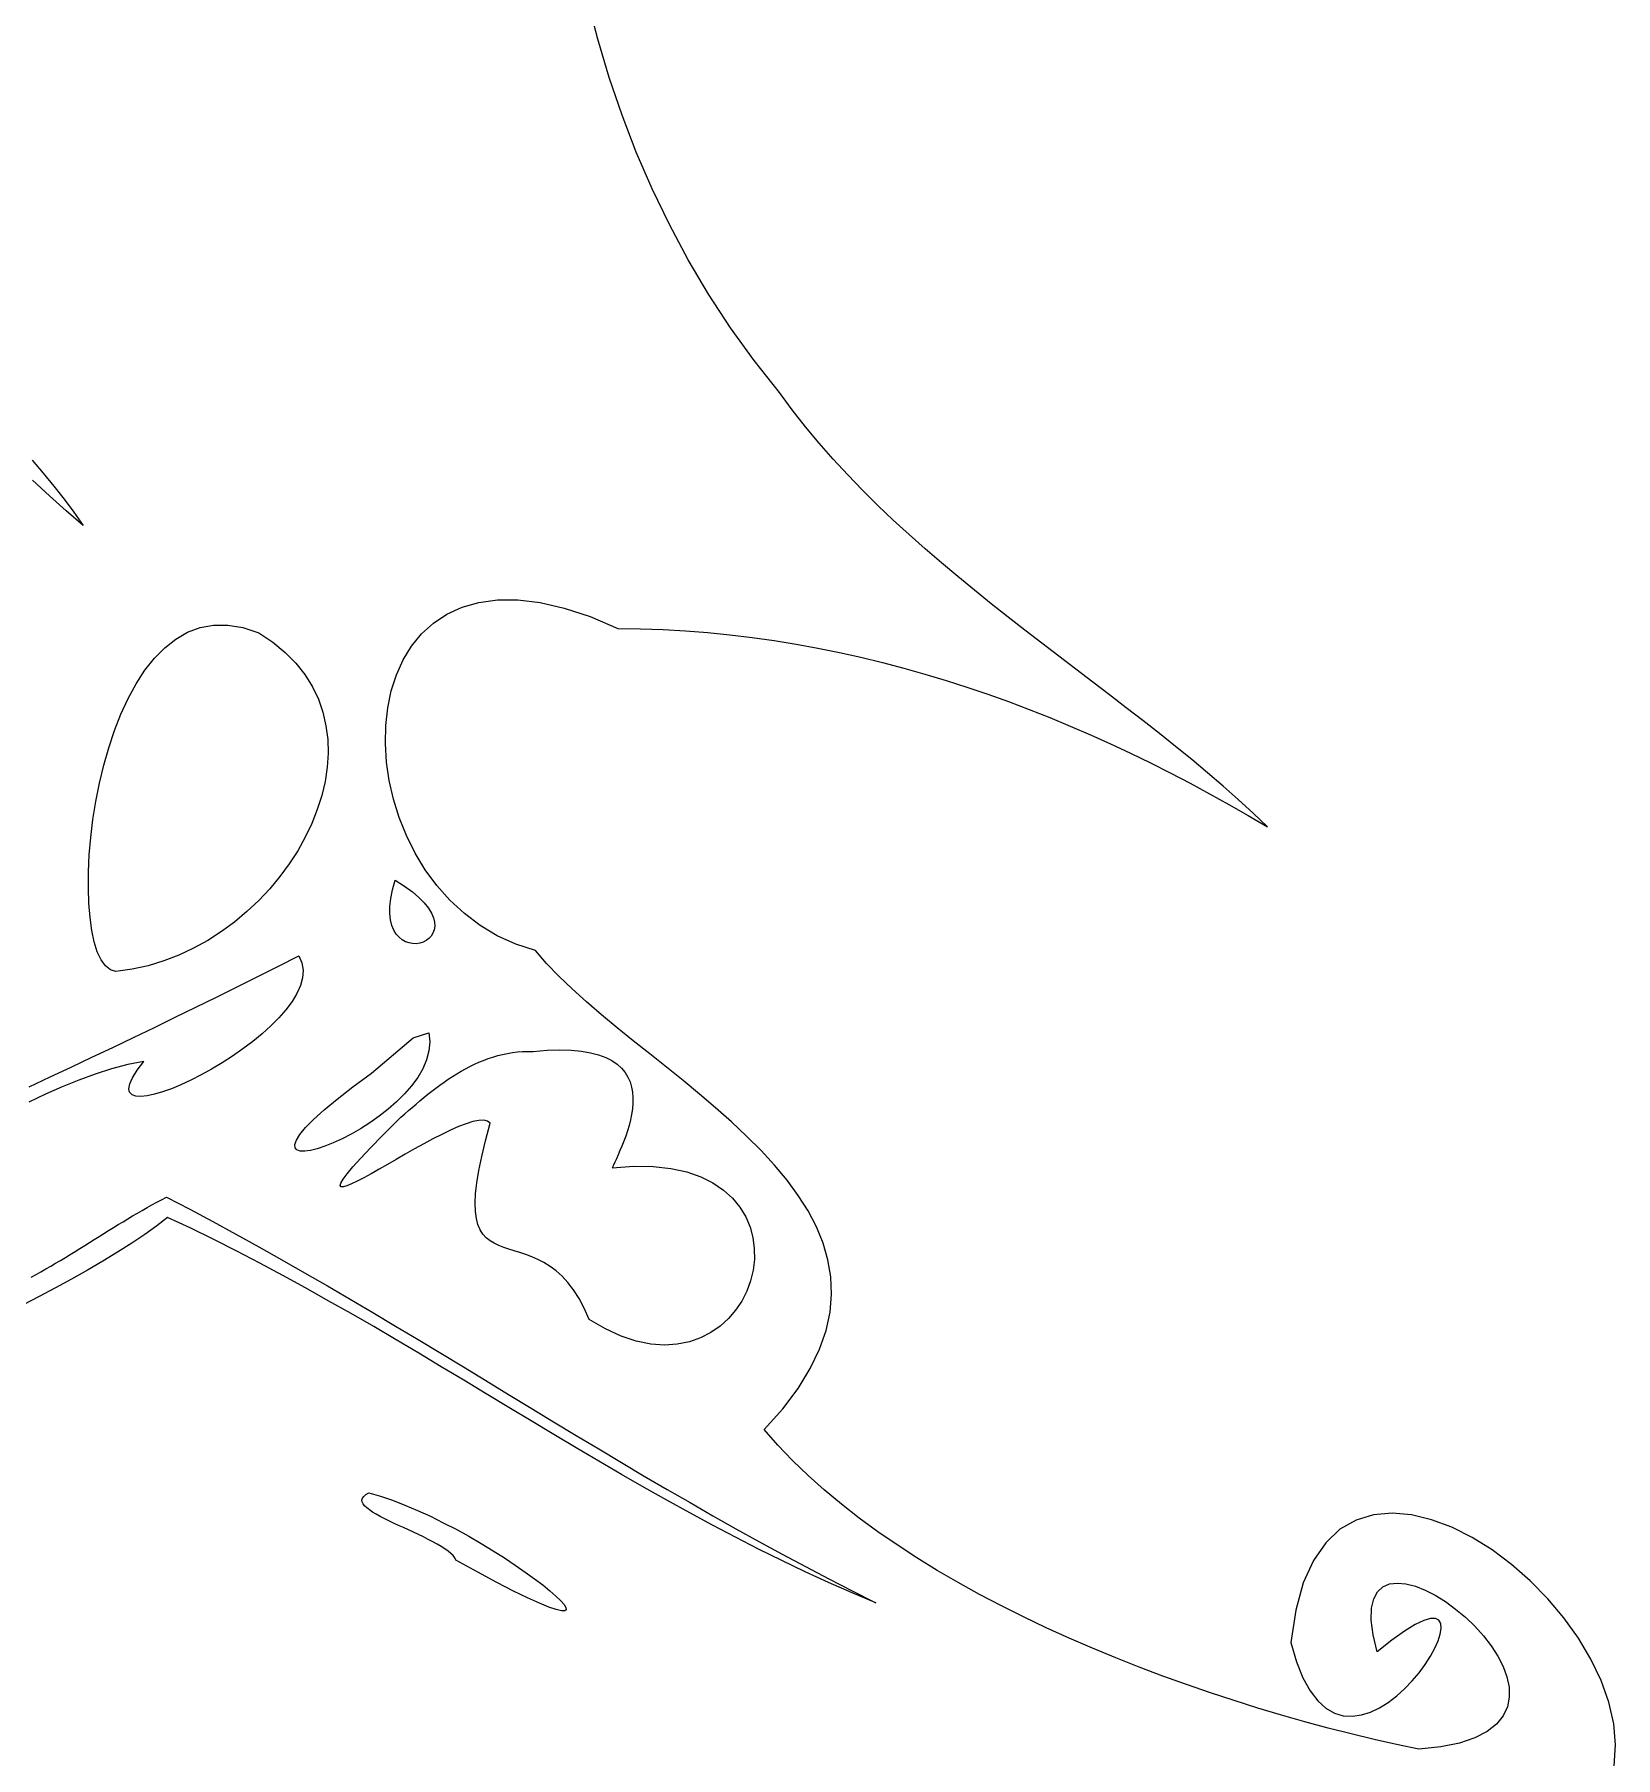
# Model space of a CAD drawing. Extents: x 2.9 to 46.8, y 120.5 to 170.8.
# Drawn here: x 30.78 to 45.02, y 129.11 to 144.63 of the extents above; entities that cross this region are included whole.
import ezdxf

# ---------------------------------------------------------------- set-up
doc = ezdxf.new("R2010")
doc.units = 0
doc.layers.get('0').update_dxf_attribs({"linetype": 'CONTINUOUS'})

msp = doc.modelspace()

# ---------------------------------------------------------------- linework, layer by layer
at = {"color": 7}
for p, q in [((35.856, 144.591), (35.766, 144.939)), ((35.959, 144.248), (35.856, 144.591)), ((36.074, 143.908), (35.959, 144.248)), ((36.202, 143.574), (36.074, 143.908)), ((36.344, 143.245), (36.202, 143.574)), ((36.5, 142.922), (36.344, 143.245)), ((36.669, 142.605), (36.5, 142.922)), ((36.853, 142.295), (36.669, 142.605)), ((37.051, 141.992), (36.853, 142.295)), ((37.265, 141.696), (37.051, 141.992)), ((37.493, 141.409), (37.265, 141.696)), ((37.607, 141.253), (37.493, 141.409)), ((37.726, 141.101), (37.607, 141.253)), ((37.85, 140.953), (37.726, 141.101)), ((37.977, 140.808), (37.85, 140.953)), ((38.107, 140.667), (37.977, 140.808)), ((30.76, 140.798), (30.859, 140.681)), ((30.859, 140.681), (30.954, 140.564)), ((38.241, 140.528), (38.107, 140.667)), ((30.914, 140.478), (30.761, 140.618)), ((30.954, 140.564), (31.046, 140.447)), ((38.378, 140.392), (38.241, 140.528)), ((31.066, 140.343), (30.914, 140.478)), ((31.046, 140.447), (31.134, 140.33)), ((31.218, 140.212), (31.066, 140.343)), ((38.517, 140.259), (38.378, 140.392)), ((31.134, 140.33), (31.218, 140.212)), ((38.66, 140.129), (38.517, 140.259)), ((38.804, 140), (38.66, 140.129)), ((38.951, 139.874), (38.804, 140)), ((39.099, 139.75), (38.951, 139.874)), ((39.248, 139.627), (39.099, 139.75)), ((39.399, 139.506), (39.248, 139.627)), ((34.374, 139.331), (34.495, 139.411)), ((34.495, 139.411), (34.632, 139.474)), ((34.632, 139.474), (34.784, 139.518)), ((34.784, 139.518), (34.952, 139.541)), ((34.952, 139.541), (35.136, 139.541)), ((35.136, 139.541), (35.336, 139.517)), ((35.336, 139.517), (35.553, 139.467)), ((35.553, 139.467), (35.786, 139.39)), ((39.551, 139.386), (39.399, 139.506)), ((32.052, 139.187), (32.159, 139.249)), ((32.159, 139.249), (32.273, 139.291)), ((32.273, 139.291), (32.394, 139.314)), ((32.394, 139.314), (32.522, 139.314)), ((32.522, 139.314), (32.658, 139.291)), ((32.658, 139.291), (32.801, 139.243)), ((34.268, 139.234), (34.374, 139.331)), ((35.786, 139.39), (36.035, 139.284)), ((36.035, 139.284), (36.239, 139.281)), ((36.239, 139.281), (36.443, 139.273)), ((36.443, 139.273), (36.645, 139.262)), ((36.645, 139.262), (36.846, 139.246)), ((39.703, 139.268), (39.551, 139.386)), ((39.856, 139.15), (39.703, 139.268)), ((31.86, 139.014), (31.953, 139.108)), ((31.953, 139.108), (32.052, 139.187)), ((32.801, 139.243), (32.928, 139.159)), ((32.928, 139.159), (33.039, 139.068)), ((34.101, 138.999), (34.177, 139.123)), ((34.177, 139.123), (34.268, 139.234)), ((36.846, 139.246), (37.046, 139.226)), ((37.046, 139.226), (37.246, 139.202)), ((37.246, 139.202), (37.444, 139.174)), ((37.444, 139.174), (37.641, 139.142)), ((37.641, 139.142), (37.837, 139.106)), ((37.837, 139.106), (38.032, 139.066)), ((40.009, 139.033), (39.856, 139.15)), ((31.775, 138.906), (31.86, 139.014)), ((33.039, 139.068), (33.135, 138.97)), ((33.135, 138.97), (33.217, 138.867)), ((34.04, 138.865), (34.101, 138.999)), ((38.032, 139.066), (38.226, 139.023)), ((38.226, 139.023), (38.42, 138.977)), ((38.42, 138.977), (38.612, 138.926)), ((40.162, 138.916), (40.009, 139.033)), ((31.624, 138.653), (31.696, 138.785)), ((31.696, 138.785), (31.775, 138.906)), ((33.217, 138.867), (33.284, 138.758)), ((33.994, 138.72), (34.04, 138.865)), ((38.612, 138.926), (38.803, 138.872)), ((38.803, 138.872), (38.993, 138.815)), ((38.993, 138.815), (39.181, 138.755)), ((40.314, 138.8), (40.162, 138.916)), ((40.466, 138.685), (40.314, 138.8)), ((31.559, 138.512), (31.624, 138.653)), ((33.284, 138.758), (33.338, 138.645)), ((33.338, 138.645), (33.378, 138.528)), ((33.962, 138.568), (33.994, 138.72)), ((39.181, 138.755), (39.369, 138.691)), ((39.369, 138.691), (39.556, 138.624)), ((40.617, 138.569), (40.466, 138.685)), ((31.501, 138.364), (31.559, 138.512)), ((33.378, 138.528), (33.406, 138.407)), ((33.944, 138.409), (33.962, 138.568)), ((39.556, 138.624), (39.742, 138.554)), ((39.742, 138.554), (39.927, 138.481)), ((39.927, 138.481), (40.111, 138.404)), ((40.766, 138.453), (40.617, 138.569)), ((31.449, 138.209), (31.501, 138.364)), ((33.406, 138.407), (33.422, 138.284)), ((33.941, 138.246), (33.944, 138.409)), ((40.111, 138.404), (40.293, 138.325)), ((40.293, 138.325), (40.475, 138.244)), ((40.915, 138.336), (40.766, 138.453)), ((41.061, 138.219), (40.915, 138.336)), ((31.404, 138.05), (31.449, 138.209)), ((33.422, 138.284), (33.425, 138.159)), ((33.952, 138.08), (33.941, 138.246)), ((40.475, 138.244), (40.655, 138.159)), ((41.206, 138.102), (41.061, 138.219)), ((31.365, 137.888), (31.404, 138.05)), ((33.417, 138.033), (33.398, 137.905)), ((33.425, 138.159), (33.417, 138.033)), ((33.976, 137.912), (33.952, 138.08)), ((40.655, 138.159), (40.835, 138.072)), ((40.835, 138.072), (41.013, 137.982)), ((41.348, 137.983), (41.206, 138.102)), ((31.333, 137.725), (31.365, 137.888)), ((33.398, 137.905), (33.368, 137.778)), ((34.015, 137.745), (33.976, 137.912)), ((41.013, 137.982), (41.191, 137.889)), ((41.191, 137.889), (41.367, 137.794)), ((41.488, 137.863), (41.348, 137.983)), ((41.625, 137.742), (41.488, 137.863)), ((31.307, 137.562), (31.333, 137.725)), ((33.368, 137.778), (33.328, 137.651)), ((34.066, 137.579), (34.015, 137.745)), ((41.367, 137.794), (41.542, 137.697)), ((41.542, 137.697), (41.716, 137.597)), ((41.759, 137.619), (41.625, 137.742)), ((31.287, 137.401), (31.307, 137.562)), ((33.328, 137.651), (33.278, 137.525)), ((34.132, 137.417), (34.066, 137.579)), ((41.716, 137.597), (41.889, 137.495)), ((41.889, 137.495), (41.759, 137.619)), ((31.273, 137.243), (31.287, 137.401)), ((33.219, 137.402), (33.151, 137.28)), ((33.278, 137.525), (33.219, 137.402)), ((34.21, 137.26), (34.132, 137.417)), ((31.266, 137.09), (31.273, 137.243)), ((33.151, 137.28), (33.075, 137.162)), ((34.301, 137.109), (34.21, 137.26)), ((31.265, 136.944), (31.266, 137.09)), ((33.075, 137.162), (32.991, 137.047)), ((34.406, 136.967), (34.301, 137.109)), ((31.269, 136.807), (31.265, 136.944)), ((32.899, 136.937), (32.8, 136.832)), ((32.991, 137.047), (32.899, 136.937)), ((33.989, 136.849), (34.005, 136.928)), ((34.005, 136.928), (34.03, 137.016)), ((34.03, 137.016), (34.114, 136.962)), ((34.114, 136.962), (34.185, 136.91)), ((34.523, 136.835), (34.406, 136.967)), ((31.28, 136.679), (31.269, 136.807)), ((32.8, 136.832), (32.694, 136.732)), ((33.981, 136.714), (33.982, 136.778)), ((33.982, 136.778), (33.989, 136.849)), ((34.185, 136.91), (34.244, 136.859)), ((34.244, 136.859), (34.292, 136.81)), ((34.292, 136.81), (34.329, 136.763)), ((34.329, 136.763), (34.356, 136.719)), ((34.653, 136.714), (34.523, 136.835)), ((31.296, 136.562), (31.28, 136.679)), ((32.582, 136.638), (32.464, 136.552)), ((32.694, 136.732), (32.582, 136.638)), ((33.987, 136.658), (33.981, 136.714)), ((34, 136.608), (33.987, 136.658)), ((34.017, 136.566), (34, 136.608)), ((34.356, 136.719), (34.374, 136.677)), ((34.374, 136.677), (34.384, 136.637)), ((34.384, 136.637), (34.386, 136.601)), ((34.795, 136.607), (34.653, 136.714)), ((34.949, 136.515), (34.795, 136.607)), ((31.318, 136.459), (31.296, 136.562)), ((31.346, 136.37), (31.318, 136.459)), ((32.341, 136.473), (32.213, 136.402)), ((32.464, 136.552), (32.341, 136.473)), ((34.039, 136.53), (34.017, 136.566)), ((34.064, 136.501), (34.039, 136.53)), ((34.092, 136.478), (34.064, 136.501)), ((34.123, 136.461), (34.092, 136.478)), ((34.155, 136.45), (34.123, 136.461)), ((34.281, 136.457), (34.251, 136.448)), ((34.309, 136.471), (34.281, 136.457)), ((34.334, 136.489), (34.309, 136.471)), ((34.354, 136.511), (34.334, 136.489)), ((34.37, 136.538), (34.354, 136.511)), ((34.381, 136.568), (34.37, 136.538)), ((34.386, 136.601), (34.381, 136.568)), ((35.116, 136.439), (34.949, 136.515)), ((31.38, 136.298), (31.346, 136.37)), ((31.419, 136.243), (31.38, 136.298)), ((32.081, 136.34), (31.944, 136.288)), ((32.213, 136.402), (32.081, 136.34)), ((32.977, 136.24), (33.162, 136.334)), ((33.162, 136.334), (33.189, 136.271)), ((34.187, 136.444), (34.155, 136.45)), ((34.22, 136.443), (34.187, 136.444)), ((34.251, 136.448), (34.22, 136.443)), ((35.294, 136.381), (35.116, 136.439)), ((35.393, 136.265), (35.294, 136.381)), ((31.464, 136.207), (31.419, 136.243)), ((31.514, 136.193), (31.464, 136.207)), ((31.66, 136.213), (31.514, 136.193)), ((31.804, 136.245), (31.66, 136.213)), ((31.944, 136.288), (31.804, 136.245)), ((32.607, 136.054), (32.792, 136.147)), ((32.792, 136.147), (32.977, 136.24)), ((33.189, 136.271), (33.2, 136.205)), ((33.2, 136.205), (33.195, 136.136)), ((35.504, 136.15), (35.393, 136.265)), ((35.624, 136.035), (35.504, 136.15)), ((32.421, 135.962), (32.607, 136.054)), ((33.144, 135.994), (33.1, 135.921)), ((33.176, 136.066), (33.144, 135.994)), ((33.195, 136.136), (33.176, 136.066)), ((35.752, 135.919), (35.624, 136.035)), ((32.048, 135.78), (32.234, 135.871)), ((32.234, 135.871), (32.421, 135.962)), ((33.045, 135.847), (32.981, 135.774)), ((33.1, 135.921), (33.045, 135.847)), ((35.888, 135.803), (35.752, 135.919)), ((31.673, 135.599), (31.861, 135.689)), ((31.861, 135.689), (32.048, 135.78)), ((32.909, 135.702), (32.83, 135.631)), ((32.981, 135.774), (32.909, 135.702)), ((36.029, 135.686), (35.888, 135.803)), ((36.174, 135.569), (36.029, 135.686)), ((31.485, 135.509), (31.673, 135.599)), ((32.746, 135.562), (32.657, 135.495)), ((32.83, 135.631), (32.746, 135.562)), ((34.333, 135.641), (34.342, 135.559)), ((34.342, 135.559), (34.334, 135.477)), ((36.323, 135.45), (36.174, 135.569)), ((31.109, 135.331), (31.297, 135.42)), ((31.297, 135.42), (31.485, 135.509)), ((31.766, 135.383), (31.62, 135.354)), ((31.705, 135.303), (31.766, 135.383)), ((32.47, 135.37), (32.375, 135.313)), ((32.564, 135.431), (32.47, 135.37)), ((32.657, 135.495), (32.564, 135.431)), ((34.313, 135.396), (34.279, 135.316)), ((34.334, 135.477), (34.313, 135.396)), ((34.743, 135.357), (34.784, 135.375)), ((34.784, 135.375), (34.826, 135.392)), ((34.826, 135.392), (34.868, 135.408)), ((34.868, 135.408), (34.91, 135.422)), ((34.91, 135.422), (34.953, 135.435)), ((34.953, 135.435), (34.997, 135.446)), ((34.997, 135.446), (35.042, 135.455)), ((35.042, 135.455), (35.087, 135.462)), ((35.087, 135.462), (35.132, 135.468)), ((35.132, 135.468), (35.178, 135.472)), ((35.178, 135.472), (35.225, 135.473)), ((35.225, 135.473), (35.273, 135.473)), ((35.273, 135.473), (35.398, 135.483)), ((35.398, 135.483), (35.512, 135.486)), ((35.512, 135.486), (35.615, 135.483)), ((35.615, 135.483), (35.707, 135.475)), ((35.707, 135.475), (35.79, 135.461)), ((35.79, 135.461), (35.862, 135.441)), ((35.862, 135.441), (35.926, 135.418)), ((35.926, 135.418), (35.981, 135.39)), ((35.981, 135.39), (36.029, 135.358)), ((36.473, 135.331), (36.323, 135.45)), ((30.731, 135.154), (30.92, 135.243)), ((30.92, 135.243), (31.109, 135.331)), ((31.178, 135.215), (31.029, 135.154)), ((31.326, 135.269), (31.178, 135.215)), ((31.474, 135.315), (31.326, 135.269)), ((31.62, 135.354), (31.474, 135.315)), ((31.638, 135.181), (31.662, 135.236)), ((31.662, 135.236), (31.705, 135.303)), ((32.189, 135.214), (32.099, 135.172)), ((32.281, 135.261), (32.189, 135.214)), ((32.375, 135.313), (32.281, 135.261)), ((33.648, 135.153), (33.817, 135.278)), ((34.233, 135.238), (34.177, 135.162)), ((34.279, 135.316), (34.233, 135.238)), ((34.47, 135.196), (34.508, 135.222)), ((34.508, 135.222), (34.546, 135.247)), ((34.546, 135.247), (34.585, 135.271)), ((34.585, 135.271), (34.623, 135.294)), ((34.623, 135.294), (34.663, 135.316)), ((34.663, 135.316), (34.703, 135.337)), ((34.703, 135.337), (34.743, 135.357)), ((36.029, 135.358), (36.068, 135.322)), ((36.068, 135.322), (36.101, 135.283)), ((36.101, 135.283), (36.126, 135.242)), ((36.126, 135.242), (36.146, 135.198)), ((36.623, 135.21), (36.473, 135.331)), ((36.771, 135.088), (36.623, 135.21)), ((30.879, 135.087), (30.729, 135.015)), ((31.029, 135.154), (30.879, 135.087)), ((31.63, 135.137), (31.638, 135.181)), ((31.637, 135.104), (31.63, 135.137)), ((31.659, 135.082), (31.637, 135.104)), ((31.693, 135.069), (31.659, 135.082)), ((31.739, 135.066), (31.693, 135.069)), ((31.795, 135.072), (31.739, 135.066)), ((31.86, 135.086), (31.795, 135.072)), ((31.934, 135.108), (31.86, 135.086)), ((32.013, 135.136), (31.934, 135.108)), ((32.099, 135.172), (32.013, 135.136)), ((33.506, 135.043), (33.648, 135.153)), ((34.113, 135.089), (34.042, 135.018)), ((34.177, 135.162), (34.113, 135.089)), ((34.253, 135.028), (34.289, 135.057)), ((34.289, 135.057), (34.324, 135.086)), ((34.324, 135.086), (34.36, 135.114)), ((34.36, 135.114), (34.397, 135.142)), ((34.397, 135.142), (34.433, 135.169)), ((34.433, 135.169), (34.47, 135.196)), ((36.146, 135.198), (36.16, 135.152)), ((36.16, 135.152), (36.169, 135.104)), ((36.169, 135.104), (36.172, 135.056)), ((36.172, 135.056), (36.172, 135.006)), ((36.917, 134.964), (36.771, 135.088)), ((33.295, 134.859), (33.389, 134.945)), ((33.389, 134.945), (33.506, 135.043)), ((33.966, 134.951), (33.885, 134.888)), ((34.042, 135.018), (33.966, 134.951)), ((34.082, 134.879), (34.116, 134.909)), ((34.116, 134.909), (34.15, 134.939)), ((34.15, 134.939), (34.184, 134.968)), ((34.184, 134.968), (34.219, 134.998)), ((34.219, 134.998), (34.253, 135.028)), ((36.16, 134.905), (36.15, 134.855)), ((36.168, 134.955), (36.16, 134.905)), ((36.172, 135.006), (36.168, 134.955)), ((37.06, 134.838), (36.917, 134.964)), ((33.171, 134.724), (33.223, 134.786)), ((33.223, 134.786), (33.295, 134.859)), ((33.717, 134.776), (33.633, 134.727)), ((33.802, 134.83), (33.717, 134.776)), ((33.885, 134.888), (33.802, 134.83)), ((33.918, 134.717), (34.049, 134.849)), ((34.049, 134.849), (34.082, 134.879)), ((34.527, 134.763), (34.45, 134.725)), ((34.6, 134.795), (34.527, 134.763)), ((34.668, 134.821), (34.6, 134.795)), ((34.729, 134.84), (34.668, 134.821)), ((34.782, 134.851), (34.729, 134.84)), ((34.827, 134.853), (34.782, 134.851)), ((34.862, 134.844), (34.827, 134.853)), ((34.843, 134.668), (34.886, 134.825)), ((34.886, 134.825), (34.862, 134.844)), ((36.123, 134.756), (36.107, 134.709)), ((36.138, 134.805), (36.123, 134.756)), ((36.15, 134.855), (36.138, 134.805)), ((37.196, 134.71), (37.06, 134.838)), ((33.125, 134.634), (33.139, 134.674)), ((33.127, 134.605), (33.125, 134.634)), ((33.143, 134.585), (33.127, 134.605)), ((33.139, 134.674), (33.171, 134.724)), ((33.328, 134.596), (33.267, 134.581)), ((33.397, 134.618), (33.328, 134.596)), ((33.471, 134.648), (33.397, 134.618)), ((33.551, 134.685), (33.471, 134.648)), ((33.633, 134.727), (33.551, 134.685)), ((33.719, 134.51), (33.808, 134.605)), ((33.808, 134.605), (33.918, 134.717)), ((34.204, 134.594), (34.121, 134.547)), ((34.288, 134.64), (34.204, 134.594)), ((34.37, 134.684), (34.288, 134.64)), ((34.45, 134.725), (34.37, 134.684)), ((34.809, 134.527), (34.843, 134.668)), ((36.073, 134.62), (36.055, 134.579)), ((36.09, 134.663), (36.073, 134.62)), ((36.107, 134.709), (36.09, 134.663)), ((37.326, 134.58), (37.196, 134.71)), ((33.173, 134.575), (33.143, 134.585)), ((33.215, 134.573), (33.173, 134.575)), ((33.267, 134.581), (33.215, 134.573)), ((33.649, 134.432), (33.719, 134.51)), ((33.96, 134.454), (33.884, 134.411)), ((34.039, 134.5), (33.96, 134.454)), ((34.121, 134.547), (34.039, 134.5)), ((34.783, 134.401), (34.809, 134.527)), ((35.996, 134.447), (35.986, 134.424)), ((35.986, 134.424), (36.179, 134.438)), ((36.008, 134.475), (35.996, 134.447)), ((36.023, 134.506), (36.008, 134.475)), ((36.039, 134.541), (36.023, 134.506)), ((36.055, 134.579), (36.039, 134.541)), ((36.179, 134.438), (36.354, 134.436)), ((36.354, 134.436), (36.513, 134.419)), ((37.448, 134.448), (37.326, 134.58)), ((37.56, 134.313), (37.448, 134.448)), ((33.535, 134.264), (33.54, 134.286)), ((33.54, 134.286), (33.56, 134.321)), ((33.56, 134.321), (33.596, 134.369)), ((33.637, 134.279), (33.595, 134.261)), ((33.596, 134.369), (33.649, 134.432)), ((33.688, 134.303), (33.637, 134.279)), ((33.747, 134.334), (33.688, 134.303)), ((33.812, 134.37), (33.747, 134.334)), ((33.884, 134.411), (33.812, 134.37)), ((34.754, 134.191), (34.765, 134.29)), ((34.765, 134.29), (34.783, 134.401)), ((36.513, 134.419), (36.656, 134.387)), ((36.656, 134.387), (36.782, 134.343)), ((36.782, 134.343), (36.893, 134.288)), ((36.893, 134.288), (36.988, 134.223)), ((37.661, 134.176), (37.56, 134.313)), ((31.881, 134.113), (31.925, 134.136)), ((31.925, 134.136), (31.969, 134.159)), ((31.969, 134.159), (32.178, 134.05)), ((33.543, 134.253), (33.535, 134.264)), ((33.563, 134.252), (33.543, 134.253)), ((33.595, 134.261), (33.563, 134.252)), ((34.749, 134.106), (34.754, 134.191)), ((36.988, 134.223), (37.069, 134.15)), ((37.069, 134.15), (37.135, 134.069)), ((37.75, 134.035), (37.661, 134.176)), ((31.621, 133.964), (31.664, 133.99)), ((31.664, 133.99), (31.708, 134.015)), ((31.708, 134.015), (31.751, 134.04)), ((31.751, 134.04), (31.794, 134.065)), ((31.794, 134.065), (31.838, 134.089)), ((31.838, 134.089), (31.881, 134.113)), ((31.977, 133.977), (31.881, 133.902)), ((32.187, 133.879), (31.977, 133.977)), ((32.178, 134.05), (32.387, 133.939)), ((34.752, 134.031), (34.749, 134.106)), ((34.761, 133.967), (34.752, 134.031)), ((37.135, 134.069), (37.188, 133.982)), ((37.188, 133.982), (37.227, 133.89)), ((37.825, 133.892), (37.75, 134.035)), ((31.362, 133.805), (31.405, 133.831)), ((31.405, 133.831), (31.448, 133.858)), ((31.448, 133.858), (31.492, 133.885)), ((31.492, 133.885), (31.535, 133.912)), ((31.535, 133.912), (31.578, 133.938)), ((31.578, 133.938), (31.621, 133.964)), ((31.774, 133.824), (31.656, 133.744)), ((31.881, 133.902), (31.774, 133.824)), ((32.396, 133.777), (32.187, 133.879)), ((32.387, 133.939), (32.595, 133.827)), ((32.595, 133.827), (32.802, 133.712)), ((34.775, 133.912), (34.761, 133.967)), ((34.795, 133.866), (34.775, 133.912)), ((34.82, 133.827), (34.795, 133.866)), ((34.85, 133.794), (34.82, 133.827)), ((37.227, 133.89), (37.252, 133.795)), ((37.886, 133.745), (37.825, 133.892)), ((31.102, 133.643), (31.145, 133.67)), ((31.145, 133.67), (31.189, 133.696)), ((31.189, 133.696), (31.232, 133.723)), ((31.232, 133.723), (31.275, 133.75)), ((31.275, 133.75), (31.319, 133.778)), ((31.319, 133.778), (31.362, 133.805)), ((31.529, 133.663), (31.396, 133.582)), ((31.656, 133.744), (31.529, 133.663)), ((32.604, 133.672), (32.396, 133.777)), ((32.811, 133.565), (32.604, 133.672)), ((32.802, 133.712), (33.008, 133.596)), ((34.884, 133.767), (34.85, 133.794)), ((34.921, 133.744), (34.884, 133.767)), ((34.963, 133.724), (34.921, 133.744)), ((35.007, 133.707), (34.963, 133.724)), ((35.054, 133.691), (35.007, 133.707)), ((35.103, 133.676), (35.054, 133.691)), ((35.154, 133.66), (35.103, 133.676)), ((35.207, 133.642), (35.154, 133.66)), ((37.252, 133.795), (37.265, 133.697)), ((37.265, 133.697), (37.266, 133.599)), ((37.929, 133.595), (37.886, 133.745)), ((30.838, 133.488), (30.882, 133.513)), ((30.882, 133.513), (30.926, 133.538)), ((30.926, 133.538), (30.97, 133.564)), ((30.97, 133.564), (31.014, 133.59)), ((31.014, 133.59), (31.058, 133.616)), ((31.058, 133.616), (31.102, 133.643)), ((31.396, 133.582), (31.257, 133.501)), ((33.017, 133.454), (32.811, 133.565)), ((33.008, 133.596), (33.214, 133.479)), ((35.261, 133.622), (35.207, 133.642)), ((35.315, 133.598), (35.261, 133.622)), ((35.37, 133.57), (35.315, 133.598)), ((35.425, 133.536), (35.37, 133.57)), ((35.48, 133.495), (35.425, 133.536)), ((37.266, 133.599), (37.254, 133.501)), ((37.955, 133.442), (37.929, 133.595)), ((30.749, 133.439), (30.794, 133.463)), ((30.794, 133.463), (30.838, 133.488)), ((31.114, 133.421), (30.968, 133.342)), ((31.257, 133.501), (31.114, 133.421)), ((33.223, 133.342), (33.017, 133.454)), ((33.214, 133.479), (33.42, 133.36)), ((33.42, 133.36), (33.624, 133.241)), ((35.533, 133.447), (35.48, 133.495)), ((35.586, 133.39), (35.533, 133.447)), ((35.637, 133.324), (35.586, 133.39)), ((37.231, 133.405), (37.197, 133.312)), ((37.254, 133.501), (37.231, 133.405)), ((37.962, 133.285), (37.955, 133.442)), ((30.822, 133.265), (30.677, 133.191)), ((30.968, 133.342), (30.822, 133.265)), ((33.427, 133.227), (33.223, 133.342)), ((33.632, 133.111), (33.427, 133.227)), ((33.624, 133.241), (33.829, 133.12)), ((35.686, 133.247), (35.637, 133.324)), ((35.732, 133.159), (35.686, 133.247)), ((37.152, 133.224), (37.097, 133.141)), ((37.197, 133.312), (37.152, 133.224)), ((37.948, 133.124), (37.962, 133.285)), ((33.836, 132.993), (33.632, 133.111)), ((33.829, 133.12), (34.033, 132.998)), ((35.776, 133.058), (35.732, 133.159)), ((35.924, 132.972), (35.776, 133.058)), ((37.032, 133.065), (36.957, 132.997)), ((37.097, 133.141), (37.032, 133.065)), ((37.912, 132.958), (37.948, 133.124)), ((34.039, 132.873), (33.836, 132.993)), ((34.033, 132.998), (34.236, 132.876)), ((36.066, 132.907), (35.924, 132.972)), ((36.202, 132.862), (36.066, 132.907)), ((36.781, 132.891), (36.68, 132.856)), ((36.873, 132.939), (36.781, 132.891)), ((36.957, 132.997), (36.873, 132.939)), ((37.853, 132.789), (37.912, 132.958)), ((34.242, 132.753), (34.039, 132.873)), ((34.236, 132.876), (34.44, 132.753)), ((34.445, 132.632), (34.242, 132.753)), ((34.44, 132.753), (34.644, 132.63)), ((36.332, 132.836), (36.202, 132.862)), ((36.455, 132.827), (36.332, 132.836)), ((36.571, 132.834), (36.455, 132.827)), ((36.68, 132.856), (36.571, 132.834)), ((37.769, 132.615), (37.853, 132.789)), ((34.648, 132.51), (34.445, 132.632)), ((34.644, 132.63), (34.847, 132.507)), ((37.659, 132.437), (37.769, 132.615)), ((34.85, 132.388), (34.648, 132.51)), ((34.847, 132.507), (35.05, 132.383)), ((37.522, 132.254), (37.659, 132.437)), ((35.053, 132.265), (34.85, 132.388)), ((35.05, 132.383), (35.254, 132.26)), ((35.255, 132.143), (35.053, 132.265)), ((35.254, 132.26), (35.457, 132.136)), ((35.458, 132.022), (35.255, 132.143)), ((35.457, 132.136), (35.661, 132.013)), ((37.355, 132.066), (37.522, 132.254)), ((35.661, 131.901), (35.458, 132.022)), ((35.661, 132.013), (35.865, 131.891)), ((37.478, 131.925), (37.355, 132.066)), ((35.865, 131.781), (35.661, 131.901)), ((35.865, 131.891), (36.07, 131.769)), ((37.61, 131.787), (37.478, 131.925)), ((36.068, 131.662), (35.865, 131.781)), ((36.273, 131.545), (36.068, 131.662)), ((36.07, 131.769), (36.274, 131.647)), ((36.274, 131.647), (36.48, 131.527)), ((37.749, 131.653), (37.61, 131.787)), ((37.896, 131.522), (37.749, 131.653)), ((33.766, 131.48), (33.793, 131.495)), ((33.793, 131.495), (33.898, 131.466)), ((36.478, 131.429), (36.273, 131.545)), ((36.48, 131.527), (36.686, 131.408)), ((38.05, 131.393), (37.896, 131.522)), ((33.73, 131.431), (33.735, 131.448)), ((33.732, 131.414), (33.73, 131.431)), ((33.74, 131.397), (33.732, 131.414)), ((33.735, 131.448), (33.747, 131.464)), ((33.754, 131.379), (33.74, 131.397)), ((33.747, 131.464), (33.766, 131.48)), ((33.773, 131.36), (33.754, 131.379)), ((33.797, 131.342), (33.773, 131.36)), ((33.826, 131.322), (33.797, 131.342)), ((33.898, 131.466), (34.006, 131.429)), ((34.006, 131.429), (34.118, 131.386)), ((34.118, 131.386), (34.232, 131.338)), ((34.232, 131.338), (34.348, 131.285)), ((36.683, 131.315), (36.478, 131.429)), ((36.686, 131.408), (36.892, 131.289)), ((38.211, 131.268), (38.05, 131.393)), ((33.858, 131.303), (33.826, 131.322)), ((33.893, 131.283), (33.858, 131.303)), ((33.931, 131.264), (33.893, 131.283)), ((33.972, 131.243), (33.931, 131.264)), ((34.015, 131.223), (33.972, 131.243)), ((34.059, 131.202), (34.015, 131.223)), ((34.104, 131.182), (34.059, 131.202)), ((34.149, 131.161), (34.104, 131.182)), ((34.348, 131.285), (34.463, 131.227)), ((34.463, 131.227), (34.579, 131.167)), ((36.889, 131.204), (36.683, 131.315)), ((37.096, 131.095), (36.889, 131.204)), ((36.892, 131.289), (37.099, 131.172)), ((38.378, 131.145), (38.211, 131.268)), ((42.687, 131.249), (42.542, 131.167)), ((42.844, 131.297), (42.687, 131.249)), ((43.011, 131.312), (42.844, 131.297)), ((43.186, 131.297), (43.011, 131.312)), ((43.366, 131.254), (43.186, 131.297)), ((43.549, 131.185), (43.366, 131.254)), ((43.732, 131.093), (43.549, 131.185)), ((34.195, 131.14), (34.149, 131.161)), ((34.24, 131.119), (34.195, 131.14)), ((34.285, 131.098), (34.24, 131.119)), ((34.328, 131.076), (34.285, 131.098)), ((34.369, 131.055), (34.328, 131.076)), ((34.408, 131.034), (34.369, 131.055)), ((34.444, 131.013), (34.408, 131.034)), ((34.579, 131.167), (34.692, 131.104)), ((34.692, 131.104), (34.803, 131.039)), ((34.803, 131.039), (34.911, 130.974)), ((37.304, 130.989), (37.096, 131.095)), ((37.099, 131.172), (37.307, 131.057)), ((37.307, 131.057), (37.516, 130.943)), ((38.551, 131.026), (38.378, 131.145)), ((38.73, 130.91), (38.551, 131.026)), ((42.413, 131.046), (42.302, 130.887)), ((42.542, 131.167), (42.413, 131.046)), ((43.913, 130.981), (43.732, 131.093)), ((34.477, 130.992), (34.444, 131.013)), ((34.506, 130.971), (34.477, 130.992)), ((34.531, 130.95), (34.506, 130.971)), ((34.551, 130.93), (34.531, 130.95)), ((34.566, 130.909), (34.551, 130.93)), ((34.575, 130.889), (34.566, 130.909)), ((34.773, 130.78), (34.575, 130.889)), ((34.911, 130.974), (35.014, 130.909)), ((35.014, 130.909), (35.111, 130.845)), ((37.513, 130.885), (37.304, 130.989)), ((37.723, 130.785), (37.513, 130.885)), ((37.516, 130.943), (37.725, 130.831)), ((38.914, 130.797), (38.73, 130.91)), ((42.302, 130.887), (42.211, 130.685)), ((44.088, 130.85), (43.913, 130.981)), ((34.946, 130.687), (34.773, 130.78)), ((35.111, 130.845), (35.201, 130.782)), ((35.201, 130.782), (35.284, 130.722)), ((35.284, 130.722), (35.359, 130.666)), ((37.934, 130.688), (37.723, 130.785)), ((37.725, 130.831), (37.936, 130.72)), ((37.936, 130.72), (38.148, 130.612)), ((39.102, 130.688), (38.914, 130.797)), ((44.256, 130.702), (44.088, 130.85)), ((35.096, 130.611), (34.946, 130.687)), ((35.223, 130.549), (35.096, 130.611)), ((35.359, 130.666), (35.424, 130.613)), ((35.424, 130.613), (35.478, 130.566)), ((35.478, 130.566), (35.521, 130.524)), ((38.147, 130.595), (37.934, 130.688)), ((38.36, 130.506), (38.147, 130.595)), ((38.148, 130.612), (38.36, 130.506)), ((39.295, 130.581), (39.102, 130.688)), ((39.492, 130.478), (39.295, 130.581)), ((42.211, 130.685), (42.143, 130.439)), ((42.846, 130.541), (42.88, 130.605)), ((42.88, 130.605), (42.929, 130.649)), ((42.929, 130.649), (42.989, 130.675)), ((42.989, 130.675), (43.059, 130.683)), ((43.059, 130.683), (43.136, 130.676)), ((43.136, 130.676), (43.221, 130.654)), ((43.221, 130.654), (43.309, 130.619)), ((43.309, 130.619), (43.401, 130.573)), ((43.401, 130.573), (43.493, 130.516)), ((44.414, 130.541), (44.256, 130.702)), ((35.329, 130.501), (35.223, 130.549)), ((35.414, 130.466), (35.329, 130.501)), ((35.48, 130.444), (35.414, 130.466)), ((35.527, 130.433), (35.48, 130.444)), ((35.521, 130.524), (35.551, 130.489)), ((35.557, 130.433), (35.527, 130.433)), ((35.551, 130.489), (35.568, 130.462)), ((35.57, 130.443), (35.557, 130.433)), ((35.568, 130.462), (35.57, 130.443)), ((39.692, 130.378), (39.492, 130.478)), ((42.143, 130.439), (42.1, 130.146)), ((42.824, 130.349), (42.826, 130.456)), ((42.826, 130.456), (42.846, 130.541)), ((43.493, 130.516), (43.584, 130.449)), ((43.584, 130.449), (43.673, 130.375)), ((44.559, 130.369), (44.414, 130.541)), ((39.896, 130.281), (39.692, 130.378)), ((40.102, 130.187), (39.896, 130.281)), ((42.84, 130.218), (42.824, 130.349)), ((43.124, 130.251), (43.01, 130.169)), ((43.219, 130.31), (43.124, 130.251)), ((43.297, 130.347), (43.219, 130.31)), ((43.358, 130.364), (43.297, 130.347)), ((43.403, 130.364), (43.358, 130.364)), ((43.433, 130.348), (43.403, 130.364)), ((43.45, 130.318), (43.433, 130.348)), ((43.445, 130.223), (43.454, 130.275)), ((43.454, 130.275), (43.45, 130.318)), ((43.673, 130.375), (43.757, 130.294)), ((43.757, 130.294), (43.834, 130.208)), ((44.69, 130.187), (44.559, 130.369)), ((40.311, 130.097), (40.102, 130.187)), ((40.521, 130.01), (40.311, 130.097)), ((42.1, 130.146), (42.151, 129.972)), ((42.877, 130.062), (42.84, 130.218)), ((43.01, 130.169), (42.877, 130.062)), ((43.357, 130.024), (43.396, 130.095)), ((43.396, 130.095), (43.426, 130.162)), ((43.426, 130.162), (43.445, 130.223)), ((43.834, 130.208), (43.904, 130.118)), ((43.904, 130.118), (43.964, 130.025)), ((44.802, 129.998), (44.69, 130.187)), ((40.733, 129.926), (40.521, 130.01)), ((42.151, 129.972), (42.208, 129.828)), ((43.254, 129.875), (43.309, 129.95)), ((43.309, 129.95), (43.357, 130.024)), ((43.964, 130.025), (44.012, 129.931)), ((44.894, 129.805), (44.802, 129.998)), ((40.946, 129.845), (40.733, 129.926)), ((41.16, 129.768), (40.946, 129.845)), ((42.208, 129.828), (42.272, 129.712)), ((43.125, 129.732), (43.192, 129.802)), ((43.192, 129.802), (43.254, 129.875)), ((44.012, 129.931), (44.046, 129.837)), ((44.046, 129.837), (44.065, 129.744)), ((44.964, 129.611), (44.894, 129.805)), ((41.374, 129.694), (41.16, 129.768)), ((41.589, 129.624), (41.374, 129.694)), ((41.802, 129.557), (41.589, 129.624)), ((42.272, 129.712), (42.342, 129.622)), ((42.342, 129.622), (42.415, 129.556)), ((42.977, 129.608), (43.053, 129.666)), ((43.053, 129.666), (43.125, 129.732)), ((44.067, 129.654), (44.05, 129.568)), ((44.065, 129.744), (44.067, 129.654)), ((42.015, 129.494), (41.802, 129.557)), ((42.226, 129.433), (42.015, 129.494)), ((42.415, 129.556), (42.493, 129.512)), ((42.493, 129.512), (42.572, 129.488)), ((42.572, 129.488), (42.654, 129.483)), ((42.654, 129.483), (42.736, 129.495)), ((42.736, 129.495), (42.818, 129.52)), ((42.818, 129.52), (42.898, 129.559)), ((42.898, 129.559), (42.977, 129.608)), ((44.013, 129.487), (43.952, 129.413)), ((44.05, 129.568), (44.013, 129.487)), ((45.008, 129.416), (44.964, 129.611)), ((42.436, 129.377), (42.226, 129.433)), ((42.644, 129.324), (42.436, 129.377)), ((42.849, 129.274), (42.644, 129.324)), ((43.868, 129.346), (43.757, 129.289)), ((43.952, 129.413), (43.868, 129.346)), ((45.025, 129.224), (45.008, 129.416)), ((43.051, 129.228), (42.849, 129.274)), ((43.251, 129.185), (43.051, 129.228)), ((43.45, 129.207), (43.251, 129.185)), ((43.619, 129.242), (43.45, 129.207)), ((43.757, 129.289), (43.619, 129.242)), ((45.011, 129.037), (45.025, 129.224))]:
    msp.add_line(p, q, dxfattribs=at)
for points in [[(32.801, 139.243), (32.801, 139.243)], [(34.03, 137.016), (34.03, 137.016)], [(33.162, 136.334), (33.162, 136.334), (33.162, 136.334)], [(33.817, 135.278), (34.191, 135.596), (34.333, 135.641), (34.333, 135.641), (34.333, 135.641)], [(35.273, 135.473), (35.273, 135.473)], [(31.969, 134.159), (31.969, 134.159)], [(33.793, 131.495), (33.793, 131.495)]]:
    msp.add_lwpolyline(points, dxfattribs=at)

doc.saveas('drawing.dxf')
